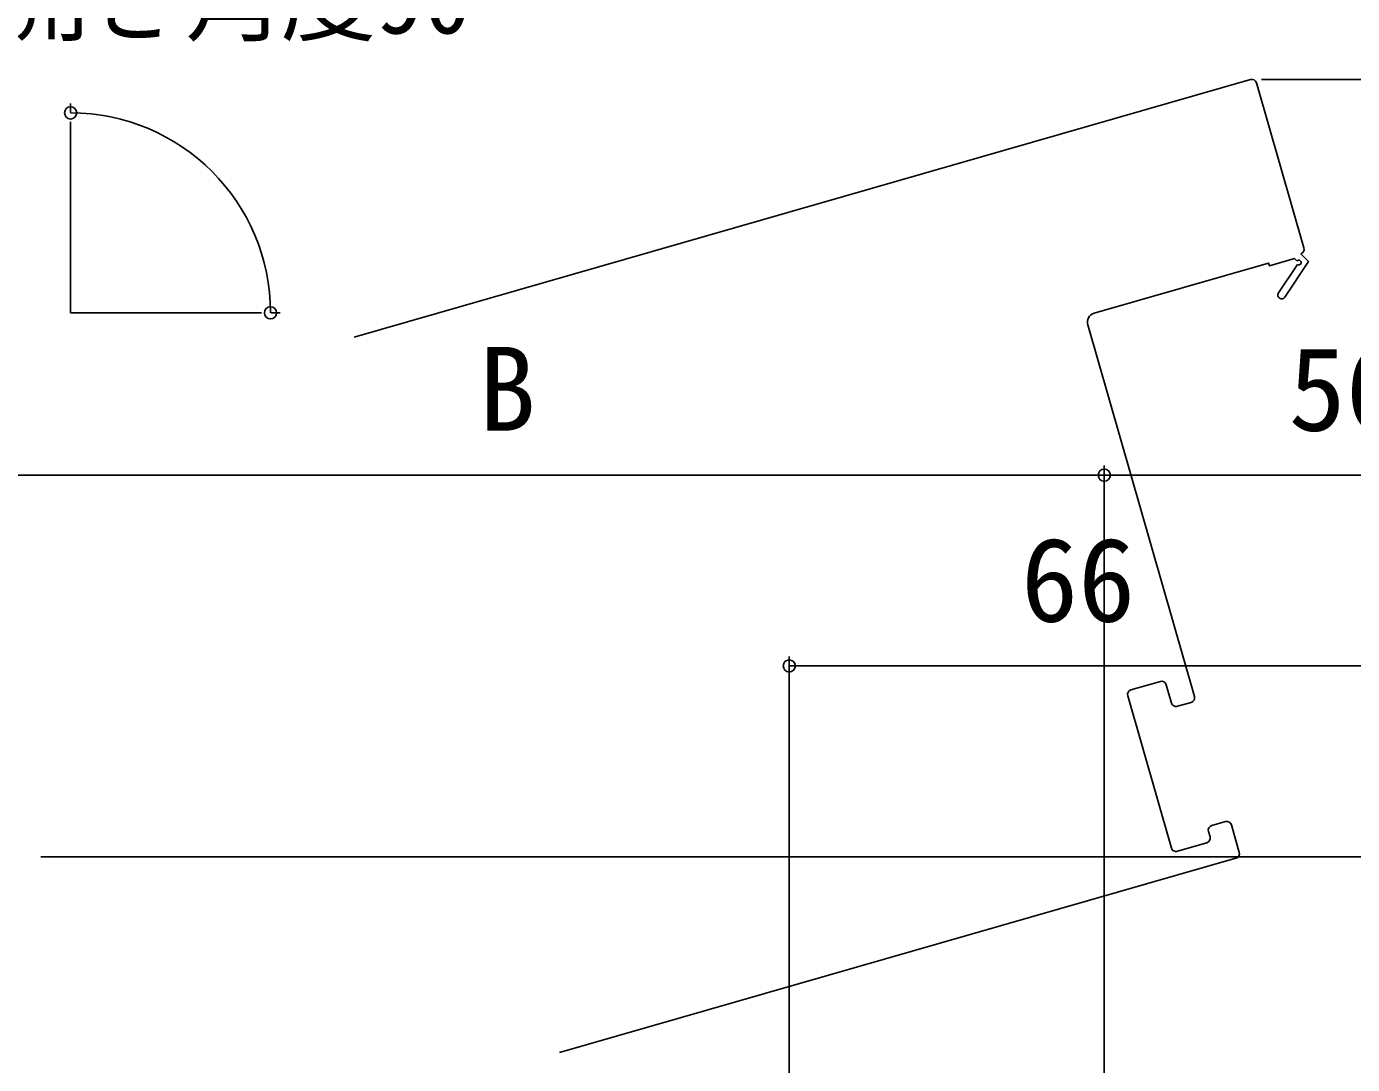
# Model space of a CAD drawing. Units: millimetres, scale not verified. Extents: x -525 to 525, y -783 to 778.
# Drawn here: x -76.9 to 62, y 330.5 to 439.3 of the extents above; entities that cross this region are included whole.
import ezdxf
from ezdxf.enums import TextEntityAlignment as Align

# ---------------------------------------------------------------- set-up
doc = ezdxf.new("R2010")
doc.units = ezdxf.units.MM
doc.header["$LTSCALE"] = 4
doc.layers.add('0-5_YKK_12', color=2, linetype='Continuous')
doc.layers.add('0-8_YKK_D', color=6, linetype='Continuous')
doc.styles.add('ＭＳ ゴシック', font='')
doc.styles.get('ＭＳ ゴシック').set_extended_font_data('MS Gothic')

msp = doc.modelspace()

# ---------------------------------------------------------------- linework, layer by layer
at = {"layer": '0-5_YKK_12'}
for p, q in [((-42.582, 406.762), (51.325, 433.742)), ((51.944, 433.4), (56.914, 416.099)), ((-72.289, 409.3), (-72.289, 429.3)), ((54.253, 411.386), (56.229, 414.358)), ((-72.289, 409.3), (-52.289, 409.3)), ((34.261, 408.031), (45.445, 369.105)), ((41.871, 370.68), (38.796, 369.796)), ((43.042, 368.415), (42.49, 370.337)), ((38.453, 369.177), (43.037, 353.223)), ((45.102, 368.487), (43.661, 368.072)), ((47.25, 355.578), (48.692, 355.992)), ((49.311, 355.65), (50.139, 352.766)), ((47.074, 354.383), (46.908, 354.959)), ((43.656, 352.88), (46.731, 353.764)), ((-75.41, 352.3), (156.5, 352.3)), ((-21.082, 331.784), (49.797, 352.148))]:
    msp.add_line(p, q, dxfattribs=at)
for points in [[(56.572, 415.481), (57.403, 414.679), (54.919, 410.943)], [(56.187, 414.74), (55.933, 414.985), (53.291, 414.226), (53.208, 414.514), (34.946, 409.268)]]:
    msp.add_lwpolyline(points, dxfattribs=at)
for centre, radius, start, end in [((51.463, 433.261), 0.5, 16.0296, 106.0296), ((56.434, 415.961), 0.5, 286.0296, 16.0296), ((56.367, 414.566), 0.25, 236.38663, 136.0296), ((54.586, 411.165), 0.4, 146.38663, 326.38663), ((35.223, 408.307), 1, 106.0296, 196.0296), ((38.934, 369.315), 0.5, 106.0296, 196.0296), ((42.009, 370.199), 0.5, 16.0296, 106.0296), ((43.523, 368.553), 0.5, 196.0296, 286.0296), ((44.964, 368.967), 0.5, 286.0296, 16.0296), ((48.83, 355.511), 0.5, 16.0296, 106.0296), ((46.593, 354.244), 0.5, 286.0296, 16.0296), ((47.388, 355.097), 0.5, 106.0296, 196.0296), ((43.517, 353.361), 0.5, 196.0296, 286.0296), ((49.659, 352.628), 0.5, 286.0296, 16.0296)]:
    msp.add_arc(centre, radius, start, end, dxfattribs=at)
at = {"layer": '0-8_YKK_D'}
for p, q in [((52.463, 433.761), (156, 433.761)), ((-72.289, 430.3), (-72.289, 431.247)), ((-51.289, 409.3), (-50.342, 409.3)), ((36, 239.2), (36, 393.3)), ((36, 353.3), (36, 393.3)), ((-83.9, 392.3), (36, 392.3)), ((92, 392.3), (36, 392.3)), ((3, 323.351), (3, 373.3)), ((3, 372.3), (69, 372.3))]:
    msp.add_line(p, q, dxfattribs=at)
for centre in [(-72.289, 430.247), (-51.342, 409.3), (36, 392.3), (36, 392.3), (3, 372.3)]:
    msp.add_circle(centre, 0.637, dxfattribs=at)
msp.add_arc((-72.289, 409.3), 20.947, 0, 90, dxfattribs=at)

# ---------------------------------------------------------------- texts
at = {"layer": '0-8_YKK_D', "style": 'ＭＳ ゴシック'}
for s, height, p in [('開き角度90°', 7.331, (-80.287, 436.367)), ('B', 8.798, (-29.541, 394.3)), ('56', 8.798, (55.307, 394.3)), ('66', 8.798, (27.273, 374.3))]:
    msp.add_text(s, height=height, dxfattribs=at).set_placement(p, align=Align.BOTTOM_LEFT)

doc.saveas('drawing.dxf')
